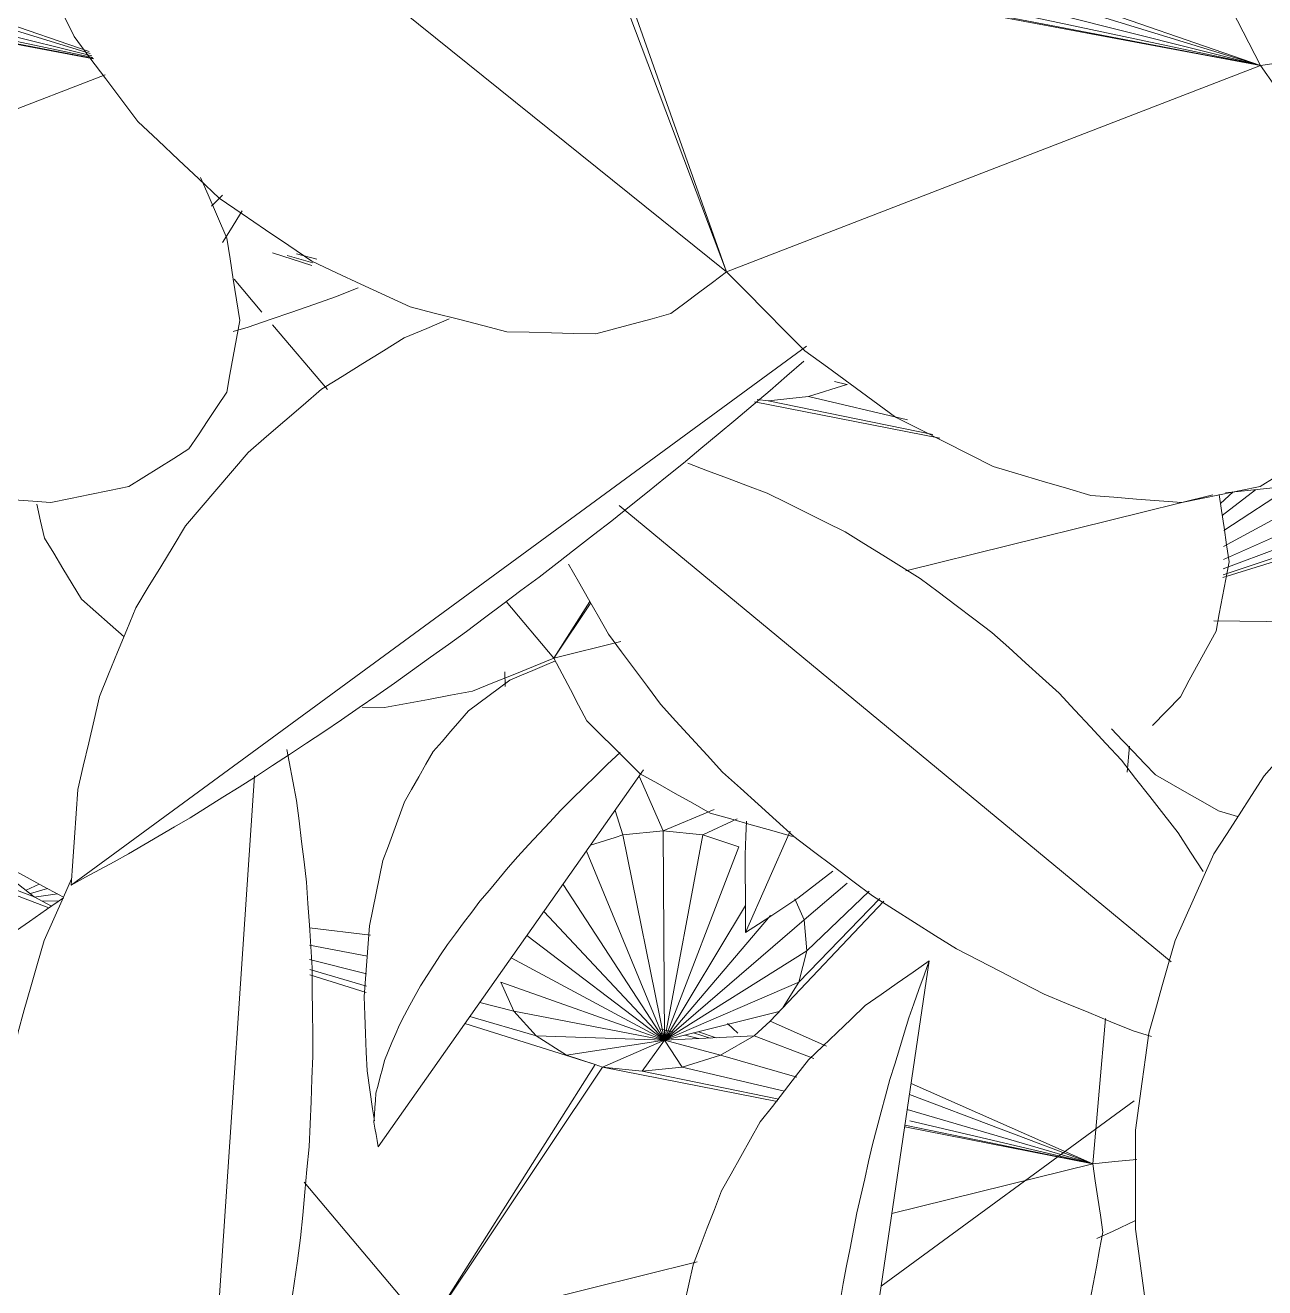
# Model space of a CAD drawing. Header units: metres. Extents: x 10.2 to 20.8, y -0.2 to 6.6.
# Drawn here: x 14.7195 to 14.7867, y 0.7566 to 0.8251 of the extents above; entities that cross this region are included whole.
import ezdxf

# ---------------------------------------------------------------- set-up
doc = ezdxf.new("R2010")
doc.units = ezdxf.units.M
doc.layers.add('Importações nas famílias', color=250, linetype='Continuous', lineweight=5)
doc.layers.add('Vegetação', color=7, linetype='Continuous', lineweight=5)

# ---------------------------------------------------------------- blocks, each defined once
blk = doc.blocks.new('Planta_pergolado_12200 - plantas pergolado_skp_Component_12-V2719-Corte 3')
at = {"layer": 'Importações nas famílias', "flags": 128}
blk.add_lwpolyline([(14.757602, 0.77096), (14.757886, 0.770698), (14.758171, 0.770435)], dxfattribs=at)
blk = doc.blocks.new('Planta_pergolado_12200 - plantas pergolado_skp_Component_17-V2721-Corte 3')
at = {"layer": 'Importações nas famílias'}
for p, q in [((14.745548, 0.789232), (14.745544, 0.790026)), ((14.779395, 0.785995), (14.779269, 0.784574)), ((14.75412, 0.781401), (14.75282, 0.784372)), ((14.751937, 0.781179), (14.751508, 0.782508)), ((14.75412, 0.781401), (14.756884, 0.78256)), ((14.758127, 0.782049), (14.756263, 0.781179)), ((14.751937, 0.781179), (14.75412, 0.781401)), ((14.754185, 0.770056), (14.75412, 0.781401)), ((14.75412, 0.781401), (14.756263, 0.781179)), ((14.75152, 0.781048), (14.750186, 0.78063)), ((14.75152, 0.781048), (14.751937, 0.781179)), ((14.751937, 0.781179), (14.754185, 0.770056)), ((14.754185, 0.770056), (14.756263, 0.781179)), ((14.756263, 0.781179), (14.758222, 0.780529)), ((14.754185, 0.770056), (14.749957, 0.780304)), ((14.754185, 0.770056), (14.758222, 0.780529)), ((14.754185, 0.770056), (14.748688, 0.778502)), ((14.764083, 0.77857), (14.761767, 0.776576)), ((14.765281, 0.778137), (14.761903, 0.774891)), ((14.758575, 0.777356), (14.754185, 0.770056)), ((14.766072, 0.777591), (14.759916, 0.771095)), ((14.761261, 0.777717), (14.761767, 0.776576)), ((14.765866, 0.777733), (14.76147, 0.773206)), ((14.754185, 0.770056), (14.747648, 0.777024)), ((14.754185, 0.770056), (14.759941, 0.776819)), ((14.761767, 0.776576), (14.754185, 0.770056)), ((14.761767, 0.776576), (14.761903, 0.774891)), ((14.738247, 0.775745), (14.73494, 0.776153)), ((14.738089, 0.774606), (14.734949, 0.775214)), ((14.754185, 0.770056), (14.746735, 0.775728)), ((14.754185, 0.770056), (14.745883, 0.774517)), ((14.761903, 0.774891), (14.754185, 0.770056)), ((14.761903, 0.774891), (14.76147, 0.773206)), ((14.738041, 0.77365), (14.734956, 0.774428)), ((14.73803, 0.772984), (14.734961, 0.773884)), ((14.738024, 0.772636), (14.734964, 0.773598)), ((14.754185, 0.770056), (14.745324, 0.773206)), ((14.74602, 0.771635), (14.745324, 0.773206)), ((14.754185, 0.770056), (14.76147, 0.773206)), ((14.76147, 0.773206), (14.760624, 0.771842)), ((14.74602, 0.771635), (14.744182, 0.7721)), ((14.74723, 0.770287), (14.743645, 0.771338)), ((14.754185, 0.770056), (14.74602, 0.771635)), ((14.74723, 0.770287), (14.74602, 0.771635)), ((14.760407, 0.771613), (14.754185, 0.770056)), ((14.759916, 0.771095), (14.759049, 0.770287)), ((14.759916, 0.771095), (14.762976, 0.769741)), ((14.778092, 0.77123), (14.777397, 0.763355)), ((14.750434, 0.768733), (14.743375, 0.770953)), ((14.754185, 0.770056), (14.74723, 0.770287)), ((14.748869, 0.769252), (14.74723, 0.770287)), ((14.754185, 0.770056), (14.748869, 0.769252)), ((14.754185, 0.770056), (14.750827, 0.768602)), ((14.754185, 0.770056), (14.752971, 0.76838)), ((14.754185, 0.770056), (14.759049, 0.770287)), ((14.754185, 0.770056), (14.755154, 0.768602)), ((14.754185, 0.770056), (14.757227, 0.769252)), ((14.759049, 0.770287), (14.757227, 0.769252)), ((14.759049, 0.770287), (14.762277, 0.769068)), ((14.750434, 0.768733), (14.748869, 0.769252)), ((14.757227, 0.769252), (14.755154, 0.768602)), ((14.757227, 0.769252), (14.761354, 0.768046)), ((14.741357, 0.754432), (14.750434, 0.768733)), ((14.750827, 0.768602), (14.741357, 0.754432)), ((14.750827, 0.768602), (14.750434, 0.768733)), ((14.752971, 0.76838), (14.750827, 0.768602)), ((14.760304, 0.76673), (14.750827, 0.768602)), ((14.755154, 0.768602), (14.752971, 0.76838)), ((14.760387, 0.766854), (14.752971, 0.76838)), ((14.755154, 0.768602), (14.76069, 0.767296)), ((14.767554, 0.767713), (14.777397, 0.763355)), ((14.767464, 0.767107), (14.777397, 0.763355)), ((14.767345, 0.766294), (14.777397, 0.763355)), ((14.767485, 0.765693), (14.777397, 0.763355)), ((14.777397, 0.763355), (14.767208, 0.765367)), ((14.777397, 0.763355), (14.76722, 0.765448)), ((14.766515, 0.76066), (14.777397, 0.763355)), ((14.734661, 0.762361), (14.741357, 0.754432)), ((14.741357, 0.754432), (14.755955, 0.758046))]:
    blk.add_line(p, q, dxfattribs=at)
at = {"layer": 'Importações nas famílias', "flags": 128}
for points in [[(14.721608, 0.777804), (14.720534, 0.778385), (14.719437, 0.778979), (14.71834, 0.779573), (14.717243, 0.780167)], [(14.717893, 0.775197), (14.718827, 0.775846), (14.719762, 0.776495), (14.720696, 0.777143), (14.721608, 0.777776)], [(14.779796, 0.763598), (14.778607, 0.763478), (14.777397, 0.763355)], [(14.777397, 0.763355), (14.777536, 0.762428), (14.777674, 0.761502), (14.777813, 0.760575), (14.777952, 0.759649)], [(14.777952, 0.759649), (14.777774, 0.758709), (14.777596, 0.75777), (14.777418, 0.756831), (14.777241, 0.755892)]]:
    blk.add_lwpolyline(points, dxfattribs=at)
blk = doc.blocks.new('Planta_pergolado_12200 - plantas pergolado_skp_Component_16-V2722-Corte 3')
for name in ['Planta_pergolado_12200 - plantas pergolado_skp_Component_17-V2721-Corte 3', 'Planta_pergolado_12200 - plantas pergolado_skp_Component_12-V2719-Corte 3']:
    blk.add_blockref(name, (0, 0))
blk = doc.blocks.new('Planta_pergolado_12200 - plantas pergolado_skp_-V2818-Corte 3')
blk.add_blockref('Planta_pergolado_12200 - plantas pergolado_skp_Component_16-V2722-Corte 3', (0, 0))
blk = doc.blocks.new('Planta_pergolado_12200 - plantas pergolado_skp_-V3106-Corte 3')
blk.add_blockref('Planta_pergolado_12200 - plantas pergolado_skp_-V2818-Corte 3', (0, 0))
blk = doc.blocks.new('Planta_pergolado_12200 - plantas pergolado_skp_Component_12-V2729-Corte 3')
at = {"layer": 'Importações nas famílias'}
blk.add_line((14.85772, 0.529997), (14.864207, 0.574067), dxfattribs=at)
at = {"layer": 'Importações nas famílias', "flags": 128}
for points in [[(14.864207, 0.574067), (14.863343, 0.573461), (14.862478, 0.572856), (14.861614, 0.57225), (14.86075, 0.571645)], [(14.863111, 0.570979), (14.863385, 0.571751), (14.863659, 0.572523), (14.863933, 0.573295), (14.864207, 0.574067)], [(14.86075, 0.571645), (14.859981, 0.570912), (14.859213, 0.570179), (14.858444, 0.569446), (14.857676, 0.568713)], [(14.862086, 0.56765), (14.862342, 0.568482), (14.862598, 0.569314), (14.862854, 0.570147), (14.863111, 0.570979)], [(14.857676, 0.568713), (14.857021, 0.56787), (14.856366, 0.567027), (14.855712, 0.566184), (14.855057, 0.565341)], [(14.861143, 0.564117), (14.861379, 0.565), (14.861614, 0.565883), (14.86185, 0.566767), (14.862086, 0.56765)], [(14.855057, 0.565341), (14.854531, 0.564407), (14.854006, 0.563474), (14.85348, 0.56254), (14.852955, 0.561606)], [(14.860294, 0.560419), (14.860506, 0.561343), (14.860719, 0.562268), (14.860931, 0.563192), (14.861143, 0.564117)], [(14.852955, 0.561606), (14.85257, 0.560604), (14.852186, 0.559602), (14.851802, 0.5586), (14.851418, 0.557598)], [(14.859547, 0.556597), (14.859734, 0.557552), (14.85992, 0.558508), (14.860107, 0.559463), (14.860294, 0.560419)], [(14.851418, 0.557598), (14.851184, 0.55655), (14.850951, 0.555503), (14.850717, 0.554456), (14.850483, 0.553409)], [(14.858911, 0.552694), (14.85907, 0.55367), (14.859229, 0.554645), (14.859388, 0.555621), (14.859547, 0.556597)], [(14.850483, 0.553409), (14.850406, 0.552341), (14.850328, 0.551273), (14.85025, 0.550205), (14.850173, 0.549138)], [(14.858392, 0.548753), (14.858522, 0.549738), (14.858651, 0.550723), (14.858781, 0.551709), (14.858911, 0.552694)], [(14.850173, 0.549138), (14.850253, 0.548075), (14.850333, 0.547011), (14.850413, 0.545948), (14.850493, 0.544885)], [(14.857997, 0.544817), (14.858096, 0.545801), (14.858195, 0.546785), (14.858293, 0.547769), (14.858392, 0.548753)], [(14.850493, 0.544885), (14.850729, 0.543851), (14.850965, 0.542818), (14.851201, 0.541784), (14.851437, 0.54075)], [(14.85773, 0.540931), (14.857797, 0.541903), (14.857864, 0.542874), (14.857931, 0.543846), (14.857997, 0.544817)], [(14.851437, 0.54075), (14.851824, 0.53977), (14.85221, 0.53879), (14.852596, 0.537811), (14.852983, 0.536831)], [(14.857595, 0.537138), (14.857629, 0.538087), (14.857663, 0.539035), (14.857696, 0.539983), (14.85773, 0.540931)], [(14.857591, 0.53348), (14.857592, 0.534395), (14.857593, 0.535309), (14.857594, 0.536224), (14.857595, 0.537138)], [(14.852983, 0.536831), (14.853511, 0.535928), (14.854038, 0.535024), (14.854566, 0.534121), (14.855094, 0.533218)], [(14.855094, 0.533218), (14.85575, 0.532413), (14.856407, 0.531608), (14.857063, 0.530802), (14.85772, 0.529997)], [(14.85772, 0.529997), (14.857688, 0.530868), (14.857656, 0.531739), (14.857623, 0.532609), (14.857591, 0.53348)]]:
    blk.add_lwpolyline(points, dxfattribs=at)
blk = doc.blocks.new('Planta_pergolado_12200 - plantas pergolado_skp_Component_12-V3119-Corte 3')
at = {"layer": 'Importações nas famílias'}
for p, q in [((14.751104, 0.78502), (14.751794, 0.78565)), ((14.738674, 0.764276), (14.753058, 0.78471))]:
    blk.add_line(p, q, dxfattribs=at)
at = {"layer": 'Importações nas famílias', "flags": 128}
for points in [[(14.748278, 0.790613), (14.747687, 0.790363), (14.747061, 0.790099), (14.746435, 0.789834), (14.745809, 0.789569)], [(14.745809, 0.789569), (14.74525, 0.789155), (14.74469, 0.788741), (14.74413, 0.788326), (14.743571, 0.787912)], [(14.743571, 0.787912), (14.74309, 0.787358), (14.74261, 0.786803), (14.74213, 0.786249), (14.741649, 0.785694)], [(14.741649, 0.785694), (14.74126, 0.785012), (14.74087, 0.784331), (14.74048, 0.783649), (14.74009, 0.782968)], [(14.748552, 0.782503), (14.74919, 0.783132), (14.749828, 0.783761), (14.750466, 0.784391), (14.751104, 0.78502)], [(14.74009, 0.782968), (14.7398, 0.782175), (14.739511, 0.781382), (14.739221, 0.78059), (14.738931, 0.779797)], [(14.746237, 0.780015), (14.746816, 0.780637), (14.747394, 0.781259), (14.747973, 0.781881), (14.748552, 0.782503)], [(14.744185, 0.777583), (14.744698, 0.778191), (14.745211, 0.778799), (14.745724, 0.779407), (14.746237, 0.780015)], [(14.738931, 0.779797), (14.738747, 0.778912), (14.738564, 0.778027), (14.738381, 0.777141), (14.738197, 0.776256)], [(14.742419, 0.775236), (14.742861, 0.775823), (14.743302, 0.77641), (14.743744, 0.776996), (14.744185, 0.777583)], [(14.738197, 0.776256), (14.738125, 0.775299), (14.738052, 0.774342), (14.73798, 0.773385), (14.737907, 0.772428)], [(14.740958, 0.772999), (14.741324, 0.773558), (14.741689, 0.774117), (14.742054, 0.774677), (14.742419, 0.775236)], [(14.739819, 0.770897), (14.740104, 0.771422), (14.740389, 0.771948), (14.740674, 0.772473), (14.740958, 0.772999)], [(14.737907, 0.772428), (14.737947, 0.771422), (14.737987, 0.770416), (14.738027, 0.76941), (14.738068, 0.768403)], [(14.739014, 0.768953), (14.739215, 0.769439), (14.739417, 0.769925), (14.739618, 0.770411), (14.739819, 0.770897)], [(14.738068, 0.768403), (14.738219, 0.767371), (14.738371, 0.76634), (14.738466, 0.765693)], [(14.738552, 0.767188), (14.738668, 0.767629), (14.738783, 0.76807), (14.738899, 0.768511), (14.739014, 0.768953)], [(14.738438, 0.765624), (14.738467, 0.766015), (14.738495, 0.766406), (14.738524, 0.766797), (14.738552, 0.767188)], [(14.738674, 0.764276), (14.738615, 0.764613), (14.738556, 0.76495), (14.738497, 0.765287), (14.738438, 0.765624)]]:
    blk.add_lwpolyline(points, dxfattribs=at)
blk = doc.blocks.new('Planta_pergolado_12200 - plantas pergolado_skp_Component_17-V3120-Corte 3')
at = {"layer": 'Importações nas famílias'}
for p, q in [((14.729633, 0.815261), (14.730236, 0.815852)), ((14.735076, 0.812047), (14.732943, 0.812718)), ((14.735121, 0.812175), (14.733741, 0.81258)), ((14.735339, 0.812391), (14.734234, 0.81267)), ((14.730864, 0.811292), (14.732372, 0.809507)), ((14.732943, 0.80883), (14.735915, 0.805311)), ((14.764069, 0.805585), (14.761995, 0.804934)), ((14.763399, 0.805762), (14.764069, 0.805585)), ((14.764083, 0.805593), (14.764069, 0.805585)), ((14.764069, 0.805585), (14.764083, 0.805581)), ((14.769106, 0.802676), (14.759075, 0.804657)), ((14.759813, 0.804713), (14.759221, 0.804774)), ((14.761995, 0.804934), (14.759813, 0.804713)), ((14.768727, 0.802878), (14.759813, 0.804713)), ((14.761995, 0.804934), (14.767356, 0.80367)), ((14.767265, 0.795485), (14.783917, 0.799607)), ((14.745608, 0.793832), (14.748199, 0.790764)), ((14.748199, 0.790764), (14.750149, 0.793837)), ((14.750201, 0.793759), (14.748199, 0.790764)), ((14.748199, 0.790764), (14.751831, 0.791663)), ((14.739006, 0.788086), (14.7378, 0.788111))]:
    blk.add_line(p, q, dxfattribs=at)
at = {"layer": 'Importações nas famílias', "flags": 128}
for points in [[(14.789079, 0.800179), (14.787869, 0.800056), (14.786659, 0.799933), (14.785449, 0.79981), (14.784593, 0.799723)], [(14.784248, 0.799625), (14.784378, 0.79876), (14.784516, 0.797834), (14.784655, 0.796908), (14.784794, 0.795981)], [(14.720577, 0.79727), (14.720376, 0.798187), (14.720174, 0.799103)], [(14.722593, 0.793958), (14.722089, 0.794786), (14.721585, 0.795614), (14.721081, 0.796442), (14.720577, 0.79727)], [(14.784794, 0.795981), (14.784616, 0.795042), (14.784438, 0.794103), (14.78426, 0.793163), (14.784083, 0.792224)], [(14.72491, 0.791908), (14.724138, 0.792591), (14.723366, 0.793275), (14.722593, 0.793958)], [(14.784083, 0.792224), (14.7836, 0.791336), (14.783118, 0.790448), (14.782636, 0.789559), (14.782154, 0.788671)], [(14.748199, 0.790764), (14.747096, 0.790315), (14.745994, 0.789865), (14.744891, 0.789415), (14.743789, 0.788966)], [(14.749982, 0.787362), (14.749536, 0.788213), (14.74909, 0.789063), (14.748645, 0.789914), (14.748199, 0.790764)], [(14.743789, 0.788966), (14.742593, 0.788746), (14.741398, 0.788526), (14.740202, 0.788306), (14.739006, 0.788086)], [(14.782154, 0.788671), (14.7814, 0.787895), (14.780647, 0.787118)], [(14.752871, 0.784497), (14.752149, 0.785213), (14.751427, 0.78593), (14.750704, 0.786646), (14.749982, 0.787362)], [(14.75667, 0.782362), (14.75572, 0.782896), (14.754771, 0.783429), (14.753821, 0.783963), (14.752871, 0.784497)], [(14.76112, 0.781104), (14.760007, 0.781418), (14.758895, 0.781733), (14.757783, 0.782047), (14.75667, 0.782362)]]:
    blk.add_lwpolyline(points, dxfattribs=at)
blk = doc.blocks.new('Planta_pergolado_12200 - plantas pergolado_skp_Component_16-V3121-Corte 3')
for name, p in [('Planta_pergolado_12200 - plantas pergolado_skp_Component_17-V3120-Corte 3', (0, 0)), ('Planta_pergolado_12200 - plantas pergolado_skp_Component_12-V3119-Corte 3', (0, 0)), ('Planta_pergolado_12200 - plantas pergolado_skp_Component_12-V2729-Corte 3', (-0.095676, 0.200284))]:
    blk.add_blockref(name, p)
blk = doc.blocks.new('Planta_pergolado_12200 - plantas pergolado_skp_Component_12-V2799-Corte 3')
at = {"layer": 'Importações nas famílias'}
for p, q in [((14.87732, 0.574017), (14.8474, 0.598742)), ((14.87527, 0.570281), (14.876268, 0.569977))]:
    blk.add_line(p, q, dxfattribs=at)
at = {"layer": 'Importações nas famílias', "flags": 128}
for points in [[(14.855438, 0.599409), (14.854359, 0.599817), (14.853281, 0.600226), (14.852202, 0.600634), (14.851124, 0.601043)], [(14.859655, 0.597319), (14.8586, 0.597841), (14.857546, 0.598364), (14.856492, 0.598886), (14.855438, 0.599409)], [(14.863727, 0.594797), (14.862709, 0.595427), (14.861691, 0.596058), (14.860673, 0.596688), (14.859655, 0.597319)], [(14.844658, 0.595578), (14.845202, 0.594627), (14.845745, 0.593676), (14.846289, 0.592725), (14.846833, 0.591774)], [(14.867609, 0.591871), (14.866639, 0.592602), (14.865668, 0.593334), (14.864697, 0.594065), (14.863727, 0.594797)], [(14.871259, 0.588573), (14.870346, 0.589397), (14.869434, 0.590222), (14.868521, 0.591046), (14.867609, 0.591871)], [(14.846833, 0.591774), (14.847535, 0.590827), (14.848237, 0.58988), (14.848939, 0.588933), (14.849641, 0.587986)], [(14.874635, 0.58494), (14.873791, 0.585848), (14.872947, 0.586757), (14.872103, 0.587665), (14.871259, 0.588573)], [(14.849641, 0.587986), (14.850485, 0.587065), (14.851328, 0.586144), (14.852172, 0.585223), (14.853016, 0.584302)], [(14.853016, 0.584302), (14.853982, 0.583429), (14.854947, 0.582556), (14.855913, 0.581682), (14.856879, 0.580809)], [(14.8777, 0.581013), (14.876933, 0.581995), (14.876167, 0.582976), (14.875401, 0.583958), (14.874635, 0.58494)], [(14.87906, 0.578923), (14.87838, 0.579968), (14.8777, 0.581013)], [(14.856879, 0.580809), (14.857944, 0.580004), (14.859009, 0.579199), (14.860074, 0.578394), (14.861139, 0.57759)], [(14.861139, 0.57759), (14.862278, 0.576872), (14.863417, 0.576154), (14.864557, 0.575436), (14.865696, 0.574718)], [(14.865696, 0.574718), (14.866883, 0.574105), (14.86807, 0.573491), (14.869257, 0.572877), (14.870444, 0.572263)], [(14.870444, 0.572263), (14.87165, 0.571768), (14.872857, 0.571272), (14.874064, 0.570777), (14.87527, 0.570281)]]:
    blk.add_lwpolyline(points, dxfattribs=at)
blk = doc.blocks.new('Planta_pergolado_12200 - plantas pergolado_skp_Component_12-V2800-Corte 3')
at = {"layer": 'Importações nas famílias'}
blk.add_line((14.824367, 0.535531), (14.827651, 0.584105), dxfattribs=at)
at = {"layer": 'Importações nas famílias', "flags": 128}
for points in [[(14.829919, 0.582765), (14.829722, 0.583809), (14.829524, 0.584853), (14.829396, 0.58553)], [(14.830466, 0.578333), (14.830329, 0.579441), (14.830192, 0.580549), (14.830056, 0.581657), (14.829919, 0.582765)], [(14.817729, 0.578518), (14.817284, 0.577526), (14.81676, 0.576355), (14.816235, 0.575184)], [(14.830764, 0.573694), (14.830689, 0.574854), (14.830615, 0.576014), (14.83054, 0.577173), (14.830466, 0.578333)], [(14.816235, 0.575184), (14.815878, 0.573927), (14.815521, 0.572669), (14.815165, 0.571412), (14.814808, 0.570155)], [(14.830809, 0.5689), (14.830798, 0.570098), (14.830786, 0.571297), (14.830775, 0.572495), (14.830764, 0.573694)], [(14.814808, 0.570155), (14.814628, 0.568841), (14.814448, 0.567528), (14.814268, 0.566214), (14.814088, 0.5649)], [(14.830602, 0.564003), (14.830654, 0.565227), (14.830706, 0.566451), (14.830757, 0.567676), (14.830809, 0.5689)], [(14.814088, 0.5649), (14.814088, 0.563561), (14.814089, 0.562221), (14.81409, 0.560882), (14.814091, 0.559542)], [(14.830144, 0.559059), (14.830258, 0.560295), (14.830373, 0.561531), (14.830487, 0.562767), (14.830602, 0.564003)], [(14.814091, 0.559542), (14.814272, 0.558209), (14.814454, 0.556875), (14.814635, 0.555541), (14.814816, 0.554207)], [(14.82944, 0.554122), (14.829616, 0.555357), (14.829792, 0.556591), (14.829968, 0.557825), (14.830144, 0.559059)], [(14.814816, 0.554207), (14.815174, 0.552911), (14.815532, 0.551614), (14.81589, 0.550317), (14.816248, 0.549021)], [(14.828499, 0.549248), (14.828735, 0.550466), (14.82897, 0.551685), (14.829205, 0.552904), (14.82944, 0.554122)], [(14.816248, 0.549021), (14.816775, 0.547791), (14.817301, 0.546562), (14.817827, 0.545333), (14.818353, 0.544103)], [(14.827331, 0.544489), (14.827623, 0.545679), (14.827915, 0.546869), (14.828207, 0.548058), (14.828499, 0.549248)], [(14.818353, 0.544103), (14.819035, 0.54297), (14.819717, 0.541837), (14.820399, 0.540704), (14.821081, 0.539571)], [(14.825949, 0.5399), (14.826294, 0.541047), (14.82664, 0.542195), (14.826985, 0.543342), (14.827331, 0.544489)], [(14.824367, 0.535531), (14.824763, 0.536623), (14.825158, 0.537715), (14.825553, 0.538808), (14.825949, 0.5399)], [(14.821081, 0.539571), (14.821902, 0.538561), (14.822724, 0.537551), (14.823546, 0.536541), (14.824367, 0.535531)]]:
    blk.add_lwpolyline(points, dxfattribs=at)
blk = doc.blocks.new('Planta_pergolado_12200 - plantas pergolado_skp_Component_12-V2884-Corte 3')
at = {"layer": 'Importações nas famílias'}
for p, q in [((15.01078, 0.944198), (15.011995, 0.944694)), ((15.00523, 0.942326), (15.00604, 0.942554))]:
    blk.add_line(p, q, dxfattribs=at)
at = {"layer": 'Importações nas famílias', "flags": 128}
for points in [[(15.005716, 0.948853), (15.005078, 0.947837), (15.004639, 0.947138)], [(15.00604, 0.942554), (15.007225, 0.942965), (15.00841, 0.943376), (15.009595, 0.943787), (15.01078, 0.944198)]]:
    blk.add_lwpolyline(points, dxfattribs=at)
blk = doc.blocks.new('Planta_pergolado_12200 - plantas pergolado_skp_Component_17-V3167-Corte 3')
at = {"layer": 'Importações nas famílias'}
for p, q in [((14.697067, 0.832593), (14.722997, 0.823638)), ((14.696803, 0.831579), (14.723062, 0.823533)), ((14.695765, 0.830281), (14.723148, 0.823395)), ((14.723239, 0.823246), (14.689946, 0.829466)), ((14.694201, 0.829466), (14.723204, 0.823303)), ((14.723233, 0.823256), (14.692216, 0.829187)), ((14.696245, 0.811689), (14.723868, 0.822374))]:
    blk.add_line(p, q, dxfattribs=at)
at = {"layer": 'Importações nas famílias', "flags": 128}
for points in [[(14.729047, 0.816808), (14.72945, 0.815877), (14.72996, 0.814699), (14.73047, 0.813521)], [(14.73047, 0.813521), (14.730643, 0.812406), (14.730816, 0.811292), (14.730989, 0.810178), (14.731163, 0.809064)], [(14.731163, 0.809064), (14.730988, 0.80809), (14.730813, 0.807116), (14.730637, 0.806141), (14.730462, 0.805167)], [(14.730462, 0.805167), (14.729951, 0.8044), (14.729439, 0.803632), (14.728928, 0.802864), (14.728416, 0.802097)], [(14.728416, 0.802097), (14.727603, 0.801588), (14.72679, 0.801079), (14.725977, 0.80057), (14.725164, 0.800061)], [(14.725164, 0.800061), (14.724104, 0.799846), (14.723045, 0.799631), (14.721986, 0.799415), (14.720927, 0.7992)], [(14.720927, 0.7992), (14.719693, 0.799292), (14.71846, 0.799385), (14.717227, 0.799478), (14.715993, 0.799571)]]:
    blk.add_lwpolyline(points, dxfattribs=at)
blk = doc.blocks.new('Planta_pergolado_12200 - plantas pergolado_skp_Component_16-V3168-Corte 3')
for name, p in [('Planta_pergolado_12200 - plantas pergolado_skp_Component_17-V3167-Corte 3', (0, 0)), ('Planta_pergolado_12200 - plantas pergolado_skp_Component_12-V2884-Corte 3', (-0.274416, -0.133857)), ('Planta_pergolado_12200 - plantas pergolado_skp_Component_12-V2799-Corte 3', (-0.095676, 0.200284)), ('Planta_pergolado_12200 - plantas pergolado_skp_Component_12-V2800-Corte 3', (-0.095676, 0.200284))]:
    blk.add_blockref(name, p)
blk = doc.blocks.new('Planta_pergolado_12200 - plantas pergolado_skp_Component_12-V3171-Corte 3')
at = {"layer": 'Importações nas famílias', "flags": 128}
blk.add_lwpolyline([(14.777628, 0.759307), (14.778506, 0.759717), (14.779721, 0.760286)], dxfattribs=at)
blk = doc.blocks.new('Planta_pergolado_12200 - plantas pergolado_skp_Component_17-V3173-Corte 3')
at = {"layer": 'Importações nas famílias'}
for p, q in [((14.720032, 0.777835), (14.694671, 0.78725)), ((14.720817, 0.777227), (14.694671, 0.78725)), ((14.720032, 0.777835), (14.71786, 0.779527)), ((14.720294, 0.778515), (14.719587, 0.778182)), ((14.719817, 0.778002), (14.720746, 0.778271)), ((14.721282, 0.777981), (14.720032, 0.777802)), ((14.72096, 0.777326), (14.720032, 0.777835)), ((14.720473, 0.777593), (14.721373, 0.777613)), ((14.753929, 0.770674), (14.754684, 0.770485)), ((14.753938, 0.770434), (14.754573, 0.770299)), ((14.755758, 0.770449), (14.756659, 0.770173)), ((14.756038, 0.770519), (14.756993, 0.770189)), ((14.754469, 0.770179), (14.753878, 0.770289)), ((14.75529, 0.770332), (14.756039, 0.770144))]:
    blk.add_line(p, q, dxfattribs=at)
blk = doc.blocks.new('Planta_pergolado_12200 - plantas pergolado_skp_Component_16-V3174-Corte 3')
for name in ['Planta_pergolado_12200 - plantas pergolado_skp_Component_17-V3173-Corte 3', 'Planta_pergolado_12200 - plantas pergolado_skp_Component_12-V3171-Corte 3']:
    blk.add_blockref(name, (0, 0))
blk = doc.blocks.new('Planta_pergolado_12200 - plantas pergolado_skp_Component_12-V2783-Corte 3')
at = {"layer": 'Importações nas famílias'}
blk.add_line((14.824367, 0.370671), (14.828105, 0.425955), dxfattribs=at)
at = {"layer": 'Importações nas famílias', "flags": 128}
for points in [[(14.828105, 0.425955), (14.827164, 0.425196), (14.826222, 0.424436), (14.825281, 0.423677), (14.82434, 0.422917)], [(14.829129, 0.422082), (14.828873, 0.42305), (14.828617, 0.424018), (14.828361, 0.424987), (14.828105, 0.425955)], [(14.82434, 0.422917), (14.823519, 0.421998), (14.822698, 0.421078), (14.821878, 0.420159), (14.821057, 0.41924)], [(14.829919, 0.417905), (14.829722, 0.418949), (14.829524, 0.419993), (14.829327, 0.421038), (14.829129, 0.422082)], [(14.821057, 0.41924), (14.820376, 0.418182), (14.819696, 0.417124), (14.819015, 0.416067), (14.818334, 0.415009)], [(14.830466, 0.413473), (14.830329, 0.414581), (14.830192, 0.415689), (14.830056, 0.416797), (14.829919, 0.417905)], [(14.818334, 0.415009), (14.817809, 0.413838), (14.817284, 0.412666), (14.81676, 0.411495), (14.816235, 0.410324)], [(14.830764, 0.408834), (14.830689, 0.409994), (14.830615, 0.411154), (14.83054, 0.412314), (14.830466, 0.413473)], [(14.816235, 0.410324), (14.815878, 0.409067), (14.815521, 0.40781), (14.815165, 0.406552), (14.814808, 0.405295)], [(14.830809, 0.40404), (14.830798, 0.405238), (14.830786, 0.406437), (14.830775, 0.407636), (14.830764, 0.408834)], [(14.814808, 0.405295), (14.814628, 0.403981), (14.814448, 0.402668), (14.814268, 0.401354), (14.814088, 0.40004)], [(14.830602, 0.399143), (14.830654, 0.400368), (14.830706, 0.401592), (14.830757, 0.402816), (14.830809, 0.40404)], [(14.814088, 0.40004), (14.814088, 0.398701), (14.814089, 0.397361), (14.81409, 0.396022), (14.814091, 0.394682)], [(14.830144, 0.394199), (14.830258, 0.395435), (14.830373, 0.396671), (14.830487, 0.397907), (14.830602, 0.399143)], [(14.814091, 0.394682), (14.814272, 0.393349), (14.814454, 0.392015), (14.814635, 0.390681), (14.814816, 0.389348)], [(14.82944, 0.389263), (14.829616, 0.390497), (14.829792, 0.391731), (14.829968, 0.392965), (14.830144, 0.394199)], [(14.814816, 0.389348), (14.815174, 0.388051), (14.815532, 0.386754), (14.81589, 0.385457), (14.816248, 0.384161)], [(14.828499, 0.384388), (14.828735, 0.385607), (14.82897, 0.386825), (14.829205, 0.388044), (14.82944, 0.389263)], [(14.816248, 0.384161), (14.816775, 0.382931), (14.817301, 0.381702), (14.817827, 0.380473), (14.818353, 0.379244)], [(14.827331, 0.379629), (14.827623, 0.380819), (14.827915, 0.382009), (14.828207, 0.383198), (14.828499, 0.384388)], [(14.818353, 0.379244), (14.819035, 0.378111), (14.819717, 0.376978), (14.820399, 0.375845), (14.821081, 0.374712)], [(14.825949, 0.37504), (14.826294, 0.376188), (14.82664, 0.377335), (14.826985, 0.378482), (14.827331, 0.379629)], [(14.824367, 0.370671), (14.824763, 0.371763), (14.825158, 0.372856), (14.825553, 0.373948), (14.825949, 0.37504)], [(14.821081, 0.374712), (14.821902, 0.373702), (14.822724, 0.372691), (14.823546, 0.371681), (14.824367, 0.370671)]]:
    blk.add_lwpolyline(points, dxfattribs=at)
blk = doc.blocks.new('Planta_pergolado_12200 - plantas pergolado_skp_Component_12-V2786-Corte 3')
at = {"layer": 'Importações nas famílias'}
blk.add_line((14.756396, 0.413317), (14.796247, 0.442517), dxfattribs=at)
at = {"layer": 'Importações nas famílias', "flags": 128}
for points in [[(14.776891, 0.444008), (14.77567, 0.443488), (14.774449, 0.442968)], [(14.774449, 0.442968), (14.773328, 0.442272), (14.772206, 0.441577), (14.771085, 0.440881), (14.769964, 0.440186)], [(14.793367, 0.43934), (14.79428, 0.44013), (14.795193, 0.44092), (14.796105, 0.44171)], [(14.769964, 0.440186), (14.768969, 0.439331), (14.767974, 0.438476), (14.766979, 0.437621), (14.765984, 0.436766)], [(14.78958, 0.436182), (14.790526, 0.436972), (14.791473, 0.437761), (14.79242, 0.438551), (14.793367, 0.43934)], [(14.765984, 0.436766), (14.765139, 0.435771), (14.764293, 0.434777), (14.763448, 0.433782), (14.762602, 0.432788)], [(14.785697, 0.433061), (14.786668, 0.433841), (14.787638, 0.434621), (14.788609, 0.435402), (14.78958, 0.436182)], [(14.762602, 0.432788), (14.761926, 0.431677), (14.76125, 0.430567), (14.760574, 0.429457), (14.759898, 0.428346)], [(14.781763, 0.430011), (14.782746, 0.430773), (14.78373, 0.431536), (14.784713, 0.432298), (14.785697, 0.433061)], [(14.77782, 0.427066), (14.778806, 0.427803), (14.779792, 0.428539), (14.780777, 0.429275), (14.781763, 0.430011)], [(14.759898, 0.428346), (14.759407, 0.427146), (14.758916, 0.425945), (14.758425, 0.424745), (14.757934, 0.423544)], [(14.773914, 0.42426), (14.774891, 0.424962), (14.775867, 0.425663), (14.776844, 0.426365), (14.77782, 0.427066)], [(14.770086, 0.421623), (14.771043, 0.422282), (14.772, 0.422941), (14.772957, 0.423601), (14.773914, 0.42426)], [(14.757934, 0.423544), (14.75764, 0.422282), (14.757346, 0.42102), (14.757052, 0.419757), (14.756758, 0.418495)], [(14.766381, 0.419184), (14.767307, 0.419794), (14.768234, 0.420403), (14.76916, 0.421013), (14.770086, 0.421623)], [(14.762838, 0.416971), (14.763724, 0.417524), (14.764609, 0.418077), (14.765495, 0.418631), (14.766381, 0.419184)], [(14.756758, 0.418495), (14.756667, 0.4172), (14.756577, 0.415906), (14.756486, 0.414611), (14.756396, 0.413317)], [(14.759497, 0.415008), (14.760332, 0.415499), (14.761168, 0.415989), (14.762003, 0.41648), (14.762838, 0.416971)], [(14.756396, 0.413317), (14.757171, 0.41374), (14.757947, 0.414162), (14.758722, 0.414585), (14.759497, 0.415008)]]:
    blk.add_lwpolyline(points, dxfattribs=at)
blk = doc.blocks.new('Planta_pergolado_12200 - plantas pergolado_skp_Component_17-V3177-Corte 3')
at = {"layer": 'Importações nas famílias'}
for p, q in [((14.767951, 0.859105), (14.786493, 0.822883)), ((14.721128, 0.840994), (14.757555, 0.811689)), ((14.758376, 0.832593), (14.786493, 0.822883)), ((14.758112, 0.831579), (14.786493, 0.822883)), ((14.757074, 0.830281), (14.786493, 0.822883)), ((14.757555, 0.811689), (14.750773, 0.82963)), ((14.786493, 0.822883), (14.751255, 0.829466)), ((14.751255, 0.829466), (14.757555, 0.811689)), ((14.75551, 0.829466), (14.786493, 0.822883)), ((14.786493, 0.822883), (14.753525, 0.829187)), ((14.757555, 0.811689), (14.786493, 0.822883))]:
    blk.add_line(p, q, dxfattribs=at)
at = {"layer": 'Importações nas famílias', "flags": 128}
for points in [[(14.722184, 0.824448), (14.721611, 0.82563), (14.721037, 0.826812), (14.720463, 0.827993), (14.71989, 0.829175)], [(14.725648, 0.819851), (14.724782, 0.821), (14.723916, 0.82215), (14.72305, 0.823299), (14.722184, 0.824448)], [(14.790894, 0.8235), (14.789794, 0.823346), (14.788693, 0.823191), (14.787593, 0.823037), (14.786493, 0.822883)], [(14.786493, 0.822883), (14.787304, 0.82172), (14.788116, 0.820558), (14.788928, 0.819396), (14.789739, 0.818234)], [(14.730046, 0.815696), (14.728946, 0.816735), (14.727847, 0.817774), (14.726748, 0.818812), (14.725648, 0.819851)], [(14.735076, 0.812267), (14.733819, 0.813124), (14.732561, 0.813981), (14.731303, 0.814839), (14.730046, 0.815696)], [(14.740398, 0.809796), (14.739067, 0.810414), (14.737737, 0.811031), (14.736407, 0.811649), (14.735076, 0.812267)], [(14.757555, 0.811689), (14.756798, 0.811125), (14.756041, 0.810561), (14.755285, 0.809997), (14.754528, 0.809433)], [(14.761787, 0.807422), (14.760729, 0.808489), (14.759671, 0.809556), (14.758613, 0.810623), (14.757555, 0.811689)], [(14.745647, 0.808453), (14.744335, 0.808789), (14.743022, 0.809125), (14.74171, 0.809461), (14.740398, 0.809796)], [(14.754528, 0.809433), (14.753513, 0.809157), (14.752497, 0.808882), (14.751482, 0.808606), (14.750467, 0.80833)], [(14.750467, 0.80833), (14.749262, 0.808361), (14.748057, 0.808392), (14.746852, 0.808423), (14.745647, 0.808453)], [(14.766718, 0.803827), (14.765485, 0.804726), (14.764253, 0.805624), (14.76302, 0.806523), (14.761787, 0.807422)], [(14.77201, 0.801149), (14.770687, 0.801818), (14.769364, 0.802488), (14.768041, 0.803157), (14.766718, 0.803827)], [(14.789725, 0.802097), (14.788912, 0.801588), (14.788099, 0.801079), (14.787286, 0.80057), (14.786473, 0.800061)], [(14.777303, 0.799571), (14.775979, 0.799965), (14.774656, 0.80036), (14.773333, 0.800754), (14.77201, 0.801149)], [(14.786473, 0.800061), (14.785414, 0.799846), (14.784354, 0.799631), (14.783295, 0.799415), (14.782236, 0.7992)], [(14.782236, 0.7992), (14.781002, 0.799292), (14.779769, 0.799385), (14.778536, 0.799478), (14.777303, 0.799571)]]:
    blk.add_lwpolyline(points, dxfattribs=at)
blk = doc.blocks.new('Planta_pergolado_12200 - plantas pergolado_skp_Component_16-V3178-Corte 3')
for name, p in [('Planta_pergolado_12200 - plantas pergolado_skp_Component_17-V3177-Corte 3', (0, 0)), ('Planta_pergolado_12200 - plantas pergolado_skp_Component_12-V2786-Corte 3', (-0.034367, 0.365143)), ('Planta_pergolado_12200 - plantas pergolado_skp_Component_12-V2783-Corte 3', (-0.034367, 0.365143))]:
    blk.add_blockref(name, p)
blk = doc.blocks.new('Planta_pergolado_12200 - plantas pergolado_skp_-V3179-Corte 3')
at = {"layer": 'Importações nas famílias'}
blk.add_line((14.779653, 0.766764), (14.765937, 0.756734), dxfattribs=at)
for name in ['Planta_pergolado_12200 - plantas pergolado_skp_Component_16-V3168-Corte 3', 'Planta_pergolado_12200 - plantas pergolado_skp_Component_16-V3178-Corte 3', 'Planta_pergolado_12200 - plantas pergolado_skp_Component_16-V3174-Corte 3']:
    blk.add_blockref(name, (0, 0))
blk = doc.blocks.new('Planta_pergolado_12200 - plantas pergolado_skp_-V3180-Corte 3')
for name in ['Planta_pergolado_12200 - plantas pergolado_skp_-V3179-Corte 3', 'Planta_pergolado_12200 - plantas pergolado_skp_Component_16-V3121-Corte 3']:
    blk.add_blockref(name, (0, 0))
blk = doc.blocks.new('Planta_pergolado_12200 - plantas pergolado_skp_Component_12-V2839-Corte 3')
at = {"layer": 'Importações nas famílias'}
blk.add_line((14.854261, 0.575602), (14.856679, 0.581095), dxfattribs=at)
at = {"layer": 'Importações nas famílias', "flags": 128}
for points in [[(14.854316, 0.58164), (14.85428, 0.580829), (14.854235, 0.579817)], [(14.854235, 0.579817), (14.854242, 0.578763), (14.854248, 0.577709), (14.854254, 0.576656), (14.854261, 0.575602)], [(14.857091, 0.577469), (14.857724, 0.577957), (14.858358, 0.578445), (14.858991, 0.578934)], [(14.854261, 0.575602), (14.854968, 0.576069), (14.855676, 0.576535), (14.856383, 0.577002), (14.857091, 0.577469)]]:
    blk.add_lwpolyline(points, dxfattribs=at)
blk = doc.blocks.new('Planta_pergolado_12200 - plantas pergolado_skp_Component_17-V3195-Corte 3')
at = {"layer": 'Importações nas famílias'}
for p, q in [((14.830189, 0.81473), (14.824788, 0.817627)), ((14.816832, 0.810078), (14.830189, 0.81473)), ((14.819435, 0.811684), (14.830189, 0.81473)), ((14.820244, 0.812493), (14.830189, 0.81473)), ((14.820711, 0.81303), (14.830189, 0.81473)), ((14.820905, 0.813462), (14.830189, 0.81473)), ((14.820911, 0.813347), (14.830189, 0.81473)), ((14.830189, 0.81473), (14.82639, 0.809483)), ((14.808298, 0.804641), (14.809057, 0.803002)), ((14.809478, 0.802937), (14.808575, 0.805055)), ((14.806405, 0.802855), (14.807409, 0.804159)), ((14.807409, 0.804159), (14.808066, 0.802981)), ((14.822654, 0.804324), (14.819687, 0.800228)), ((14.804932, 0.801723), (14.806405, 0.802855)), ((14.805634, 0.802432), (14.806405, 0.802855)), ((14.80912, 0.799097), (14.806405, 0.802855)), ((14.803462, 0.801018), (14.804932, 0.801723)), ((14.810302, 0.796171), (14.804932, 0.801723)), ((14.803092, 0.800841), (14.80101, 0.800268)), ((14.803462, 0.801018), (14.803092, 0.800841)), ((14.803092, 0.800841), (14.810793, 0.794846)), ((14.784418, 0.798488), (14.786216, 0.799888)), ((14.784513, 0.797677), (14.788525, 0.800315)), ((14.80101, 0.800268), (14.810783, 0.794312)), ((14.784319, 0.799149), (14.785018, 0.799766)), ((14.784495, 0.796818), (14.787999, 0.798714)), ((14.78448, 0.796111), (14.787741, 0.797561)), ((14.784469, 0.795601), (14.787562, 0.79676)), ((14.787489, 0.79607), (14.78446, 0.79513)), ((14.784463, 0.795283), (14.787551, 0.796307)), ((14.810793, 0.794306), (14.811378, 0.79395)), ((14.783963, 0.792786), (14.812414, 0.792381)), ((14.785255, 0.78218), (14.78421, 0.782492))]:
    blk.add_line(p, q, dxfattribs=at)
at = {"layer": 'Importações nas famílias', "flags": 128}
for points in [[(14.835004, 0.824992), (14.835186, 0.824246), (14.835367, 0.823499)], [(14.835367, 0.823499), (14.835233, 0.822726), (14.835098, 0.821953), (14.834964, 0.82118), (14.834829, 0.820406)], [(14.834829, 0.820406), (14.834388, 0.819658), (14.833946, 0.818911), (14.833504, 0.818163), (14.833063, 0.817415)], [(14.833063, 0.817415), (14.832345, 0.816744), (14.831626, 0.816073), (14.830908, 0.815401), (14.830189, 0.81473)], [(14.830189, 0.81473), (14.831457, 0.814475), (14.832724, 0.81422), (14.833991, 0.813965), (14.835258, 0.81371)], [(14.835258, 0.81371), (14.836312, 0.813221), (14.837367, 0.812733), (14.838421, 0.812245), (14.839475, 0.811757)], [(14.839475, 0.811757), (14.840226, 0.811077), (14.840978, 0.810397), (14.841729, 0.809718), (14.84248, 0.809038)], [(14.84248, 0.809038), (14.842864, 0.808225), (14.843248, 0.807412), (14.843632, 0.806599), (14.844016, 0.805785)], [(14.844016, 0.805785), (14.844, 0.804908), (14.843984, 0.804031), (14.843968, 0.803155), (14.843952, 0.802278)], [(14.843952, 0.802278), (14.843537, 0.801412), (14.843123, 0.800546), (14.842708, 0.79968), (14.842293, 0.798814)], [(14.842293, 0.798814), (14.841516, 0.798033), (14.840738, 0.797252), (14.83996, 0.796471), (14.839182, 0.79569)], [(14.839182, 0.79569), (14.838107, 0.795061), (14.837033, 0.794432), (14.835958, 0.793803), (14.834883, 0.793174)], [(14.834883, 0.793174), (14.833604, 0.79275), (14.832709, 0.792454)], [(14.813346, 0.79083), (14.813025, 0.790066), (14.812704, 0.789302)], [(14.812704, 0.789302), (14.812092, 0.788594), (14.811479, 0.787886), (14.810867, 0.787178), (14.810254, 0.786471)], [(14.780807, 0.784429), (14.780208, 0.785053), (14.779609, 0.785676), (14.779011, 0.7863), (14.778412, 0.786924)], [(14.810254, 0.786471), (14.809392, 0.785868), (14.80853, 0.785265), (14.807668, 0.784662), (14.806806, 0.784059)], [(14.78421, 0.782492), (14.783359, 0.782976), (14.782508, 0.78346), (14.781657, 0.783945), (14.780807, 0.784429)], [(14.806806, 0.784059), (14.805753, 0.783602), (14.8047, 0.783145), (14.803647, 0.782687), (14.802594, 0.78223)], [(14.802594, 0.78223), (14.801422, 0.78195), (14.80025, 0.78167), (14.799078, 0.78139)], [(14.797906, 0.78111), (14.796695, 0.781026), (14.795805, 0.780964)]]:
    blk.add_lwpolyline(points, dxfattribs=at)
blk = doc.blocks.new('Planta_pergolado_12200 - plantas pergolado_skp_Component_16-V3196-Corte 3')
for name, p in [('Planta_pergolado_12200 - plantas pergolado_skp_Component_17-V3195-Corte 3', (0, 0)), ('Planta_pergolado_12200 - plantas pergolado_skp_Component_12-V2839-Corte 3', (-0.095676, 0.200284))]:
    blk.add_blockref(name, p)
blk = doc.blocks.new('Planta_pergolado_12200 - plantas pergolado_skp_-V3241-Corte 3')
blk.add_blockref('Planta_pergolado_12200 - plantas pergolado_skp_Component_16-V3196-Corte 3', (0, 0))
blk = doc.blocks.new('Planta_pergolado_12200 - plantas pergolado_skp_-V3437-Corte 3')
for name in ['Planta_pergolado_12200 - plantas pergolado_skp_-V3241-Corte 3', 'Planta_pergolado_12200 - plantas pergolado_skp_-V3180-Corte 3']:
    blk.add_blockref(name, (0, 0))
blk = doc.blocks.new('Planta_pergolado_12200 - Planta_pergolado_12200-V5114-Corte 3')
for name in ['Planta_pergolado_12200 - plantas pergolado_skp_-V3437-Corte 3', 'Planta_pergolado_12200 - plantas pergolado_skp_-V3106-Corte 3']:
    blk.add_blockref(name, (0, 0))

msp = doc.modelspace()

# ---------------------------------------------------------------- block references
at = {"layer": 'Vegetação', "color": 250}
msp.add_blockref('Planta_pergolado_12200 - Planta_pergolado_12200-V5114-Corte 3', (0, 0), dxfattribs=at)

doc.saveas('drawing.dxf')
